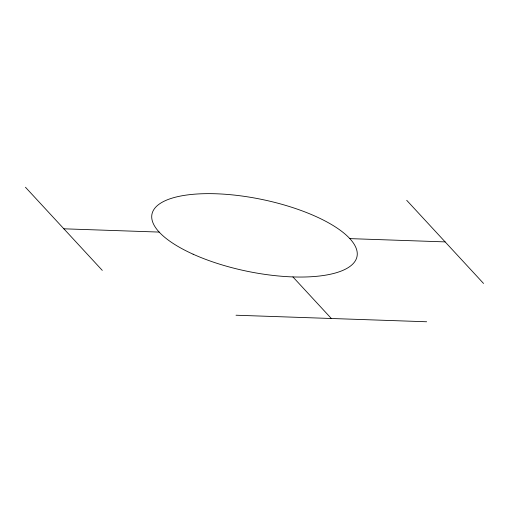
<?xml version="1.0" encoding="UTF-8"?>
<svg xmlns="http://www.w3.org/2000/svg" width="509" height="509" viewBox="0 0 509 509"><rect width="100%" height="100%" fill="white"/><g stroke="black" fill="none" stroke-linecap="round" stroke-linejoin="round"><path stroke-width="0.76" d="M63.867 228.808L159.183 232.079M349.817 238.619L445.133 241.89M236.017 315.224L426.65 321.764M406.716 200.317L483.55 283.462M292.917 276.921L331.334 318.494M25.45 187.236L102.284 270.381M193.108 254.195A104.676 36.654 11.7 0 0 356.567 258.139A104.676 36.654 11.7 0 0 213.825 193.706A104.676 36.654 11.7 0 0 193.108 254.195"/></g></svg>
